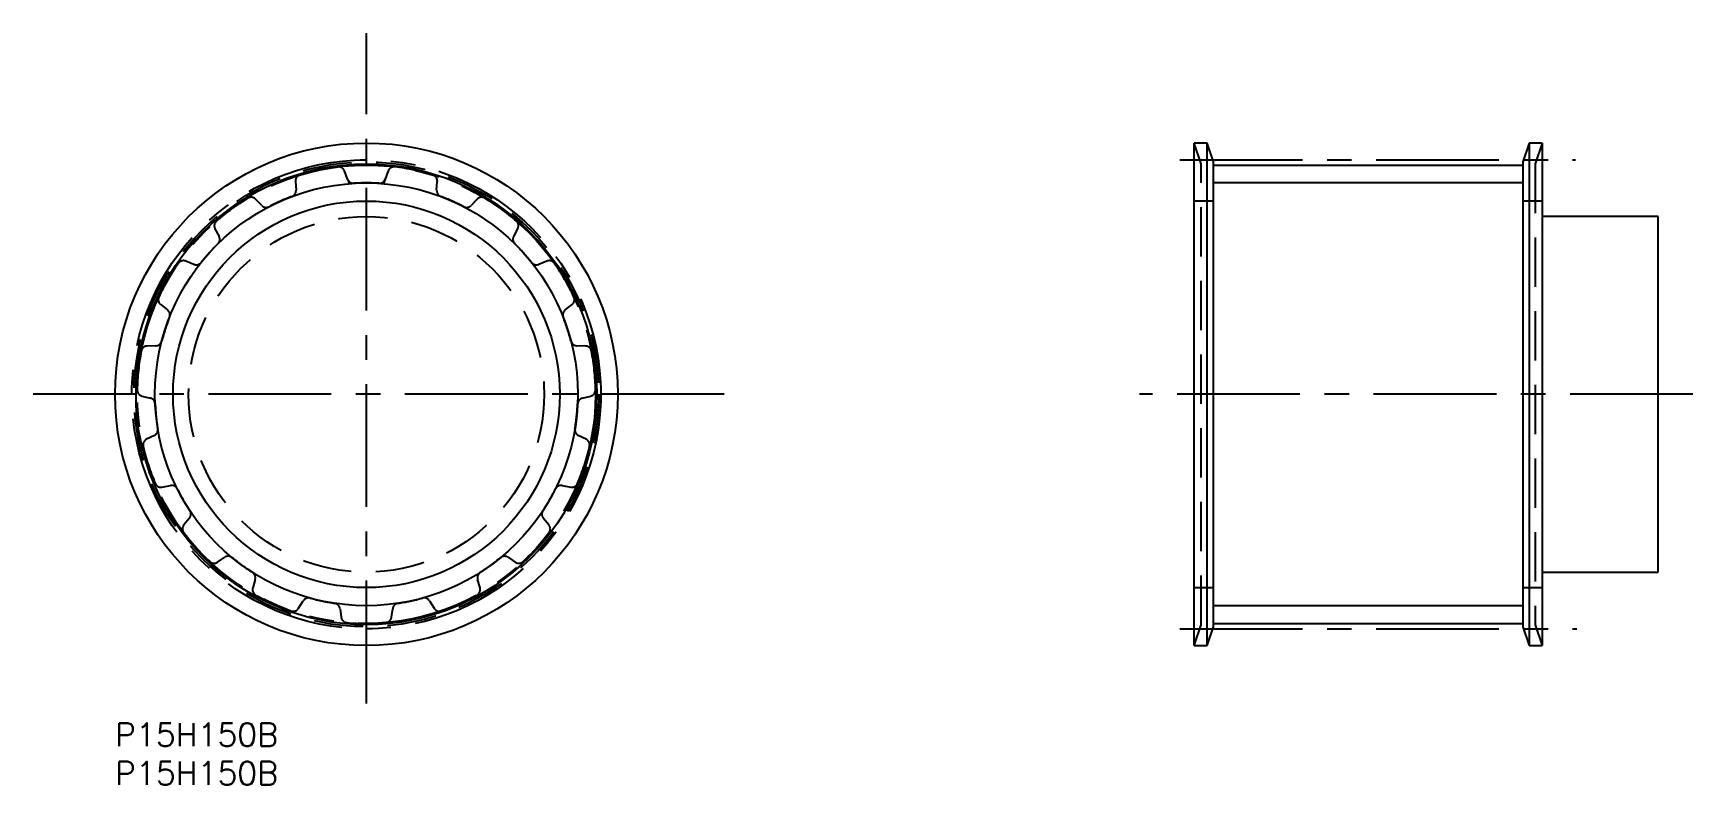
# Model space of a CAD drawing. Extents: x -11 to 204, y -8 to 89.
import ezdxf

# ---------------------------------------------------------------- set-up
doc = ezdxf.new("R2010")
doc.units = 0
doc.header["$LTSCALE"] = 0.5
for name, pattern in [('CENTER', [50.8, 31.75, -6.35, 6.35, -6.35]), ('DASHED', [19.05, 12.7, -6.35]), ('PHANTOM', [63.5, 31.75, -6.35, 6.35, -6.35, 6.35, -6.35])]:
    doc.linetypes.add(name, pattern=pattern)
for name, color, linetype in [('MSM_CENTER', 1, 'CENTER'), ('MSM_CONTINUOUS', 7, 'CONTINUOUS'), ('MSM_DASHED', 4, 'DASHED'), ('MSM_IMAGINARY', 6, 'PHANTOM'), ('MSM_NARROW', 5, 'CONTINUOUS'), ('MSM_PART_NUMBER', 7, 'CONTINUOUS')]:
    doc.layers.add(name, color=color, linetype=linetype)
doc.styles.get("Standard").update_dxf_attribs({"font": 'txt.shx', "height": 3, "bigfont": 'bigfont.shx'})

msp = doc.modelspace()

# ---------------------------------------------------------------- linework, layer by layer
at = {"layer": 'MSM_CENTER'}
for p, q in [((32.5, 2.53), (32.5, 89.21)), ((137.69, 72.82), (188.87, 72.82)), ((78.76, 42.5), (-10.59, 42.5)), ((204.03, 42.5), (132.49, 42.5)), ((137.69, 12.18), (189.02, 12.18))]:
    msp.add_line(p, q, dxfattribs=at)
msp.add_circle((32.5, 42.5), 30.32, dxfattribs=at)
at = {"layer": 'MSM_CONTINUOUS'}
for p, q in [((141.23, 75), (139.54, 75)), ((139.54, 10), (139.54, 75)), ((142.04, 72.55), (141.23, 75)), ((141.23, 10), (141.23, 75)), ((182.85, 75), (182.04, 72.55)), ((184.54, 75), (182.85, 75)), ((182.85, 75), (182.85, 10)), ((184.54, 75), (184.54, 10)), ((142.04, 12.45), (142.04, 72.55)), ((142.04, 72.14), (182.04, 72.14)), ((182.04, 72.55), (182.04, 12.45)), ((199.54, 65.5), (184.54, 65.5)), ((199.54, 19.5), (199.54, 65.5)), ((184.54, 19.5), (199.54, 19.5)), ((141.23, 10), (142.04, 12.45)), ((142.04, 12.87), (182.04, 12.87)), ((182.04, 12.45), (182.85, 10)), ((139.54, 10), (141.23, 10)), ((182.85, 10), (184.54, 10))]:
    msp.add_line(p, q, dxfattribs=at)
for radius in [32.5, 29.79, 25]:
    msp.add_circle((32.5, 42.5), radius, dxfattribs=at)
at = {"layer": 'MSM_DASHED'}
for p, q in [((140.44, 72.29), (139.54, 75)), ((184.54, 75), (183.64, 72.29)), ((30.07, 70.32), (29.68, 71.39)), ((35.32, 71.39), (34.93, 70.32)), ((140.44, 12.71), (140.44, 72.29)), ((183.64, 72.29), (183.64, 12.71)), ((23.33, 70.04), (23.41, 68.9)), ((41.59, 68.9), (41.67, 70.04)), ((18.96, 66.93), (18.18, 67.74)), ((46.82, 67.74), (46.04, 66.93)), ((142.04, 67.5), (139.54, 67.5)), ((184.54, 67.5), (182.04, 67.5)), ((12.92, 63.92), (13.45, 62.92)), ((51.55, 62.92), (52.08, 63.92)), ((10.2, 59.31), (9.15, 59.73)), ((55.85, 59.73), (54.8, 59.31)), ((5.9, 54.11), (6.79, 53.41)), ((58.21, 53.41), (59.1, 54.11)), ((5.29, 48.78), (4.16, 48.75)), ((60.84, 48.75), (59.71, 48.78)), ((3.48, 42.28), (4.58, 42.01)), ((60.42, 42.01), (61.52, 42.28)), ((5.09, 37.17), (4.07, 36.68)), ((60.93, 36.68), (59.91, 37.17)), ((6.07, 30.5), (7.19, 30.69)), ((57.81, 30.69), (58.93, 30.5)), ((9.62, 26.48), (8.89, 25.62)), ((56.11, 25.62), (55.38, 26.48)), ((13.24, 20.79), (14.18, 21.42)), ((50.82, 21.42), (51.76, 20.79)), ((18.11, 18.56), (17.8, 17.47)), ((47.2, 17.47), (46.89, 18.56)), ((139.54, 17.5), (142.04, 17.5)), ((182.04, 17.5), (184.54, 17.5)), ((23.74, 14.83), (24.34, 15.79)), ((40.66, 15.79), (41.26, 14.83)), ((29.09, 14.78), (29.25, 13.66)), ((35.75, 13.66), (35.91, 14.78)), ((139.54, 10), (140.44, 12.71)), ((183.64, 12.71), (184.54, 10))]:
    msp.add_line(p, q, dxfattribs=at)
for radius in [30.05, 23]:
    msp.add_circle((32.5, 42.5), radius, dxfattribs=at)
for centre, radius, start, end in [((24.12, 70.09), 0.8, 106.8863, 184), ((32.5, 42.5), 29.64, 97.1137, 106.8863), ((28.93, 71.11), 0.8, 20, 97.1137), ((36.07, 71.11), 0.8, 82.8863, 160), ((32.5, 42.5), 29.64, 73.1137, 82.8863), ((40.88, 70.09), 0.8, 356, 73.1137), ((22.61, 68.85), 0.8, 290.5788, 4), ((30.82, 70.59), 0.8, 200, 273.4212), ((32.5, 42.5), 27.34, 86.5788, 93.4212), ((34.18, 70.59), 0.8, 266.5788, 340), ((42.39, 68.85), 0.8, 176, 249.4212), ((32.5, 42.5), 29.64, 121.1137, 130.8863), ((17.6, 67.19), 0.8, 44, 121.1137), ((19.54, 67.48), 0.8, 224, 297.4212), ((32.5, 42.5), 27.34, 110.5788, 117.4212), ((32.5, 42.5), 27.34, 62.5788, 69.4212), ((45.46, 67.48), 0.8, 242.5788, 316), ((47.4, 67.19), 0.8, 58.8863, 136), ((32.5, 42.5), 29.64, 49.1137, 58.8863), ((13.63, 64.3), 0.8, 130.8863, 208), ((51.37, 64.3), 0.8, 332, 49.1137), ((12.75, 62.55), 0.8, 314.5788, 28), ((52.25, 62.55), 0.8, 152, 225.4212), ((32.5, 42.5), 27.34, 134.5788, 141.4212), ((32.5, 42.5), 27.34, 38.5788, 45.4212), ((32.5, 42.5), 29.64, 145.1137, 154.8863), ((8.85, 58.99), 0.8, 68, 145.1137), ((10.5, 60.05), 0.8, 248, 321.4212), ((54.5, 60.05), 0.8, 218.5788, 292), ((56.15, 58.99), 0.8, 34.8863, 112), ((32.5, 42.5), 29.64, 25.1137, 34.8863), ((6.39, 54.74), 0.8, 154.8863, 232), ((58.61, 54.74), 0.8, 308, 25.1137), ((32.5, 42.5), 27.34, 158.5788, 165.4212), ((6.3, 52.78), 0.8, 338.5788, 52), ((58.7, 52.78), 0.8, 128, 201.4212), ((32.5, 42.5), 27.34, 14.5788, 21.4212), ((5.26, 49.58), 0.8, 272, 345.4212), ((59.74, 49.58), 0.8, 194.5788, 268), ((32.5, 42.5), 29.64, 169.1137, 178.8863), ((4.18, 47.95), 0.8, 92, 169.1137), ((60.82, 47.95), 0.8, 10.8863, 88), ((32.5, 42.5), 29.64, 1.1137, 10.8863), ((3.67, 43.06), 0.8, 178.8863, 256), ((61.33, 43.06), 0.8, 284, 1.1137), ((4.38, 41.23), 0.8, 2.5788, 76), ((32.5, 42.5), 27.34, 182.5788, 189.4212), ((32.5, 42.5), 27.34, 350.5788, 357.4212), ((60.62, 41.23), 0.8, 104, 177.4212), ((4.42, 35.96), 0.8, 116, 193.1137), ((4.73, 37.89), 0.8, 296, 9.4212), ((60.27, 37.89), 0.8, 170.5788, 244), ((60.58, 35.96), 0.8, 346.8863, 64), ((32.5, 42.5), 29.64, 193.1137, 202.8863), ((32.5, 42.5), 29.64, 337.1137, 346.8863), ((5.93, 31.29), 0.8, 202.8863, 280), ((7.33, 29.91), 0.8, 26.5788, 100), ((32.5, 42.5), 27.34, 206.5788, 213.4212), ((32.5, 42.5), 27.34, 326.5788, 333.4212), ((57.67, 29.91), 0.8, 80, 153.4212), ((59.07, 31.29), 0.8, 260, 337.1137), ((9.01, 27), 0.8, 320, 33.4212), ((55.99, 27), 0.8, 146.5788, 220), ((9.51, 25.1), 0.8, 140, 217.1137), ((32.5, 42.5), 29.64, 217.1137, 226.8863), ((32.5, 42.5), 29.64, 313.1137, 322.8863), ((55.49, 25.1), 0.8, 322.8863, 40), ((14.63, 20.76), 0.8, 50.5788, 124), ((50.37, 20.76), 0.8, 56, 129.4212), ((12.79, 21.45), 0.8, 226.8863, 304), ((32.5, 42.5), 27.34, 230.5788, 237.4212), ((17.35, 18.78), 0.8, 344, 57.4212), ((47.65, 18.78), 0.8, 122.5788, 196), ((32.5, 42.5), 27.34, 302.5788, 309.4212), ((52.21, 21.45), 0.8, 236, 313.1137), ((18.57, 17.25), 0.8, 164, 241.1137), ((46.43, 17.25), 0.8, 298.8863, 16), ((32.5, 42.5), 29.64, 241.1137, 250.8863), ((25.02, 15.37), 0.8, 74.5788, 148), ((32.5, 42.5), 27.34, 254.5788, 261.4212), ((28.3, 14.67), 0.8, 8, 81.4212), ((36.7, 14.67), 0.8, 98.5788, 172), ((32.5, 42.5), 27.34, 278.5788, 285.4212), ((39.98, 15.37), 0.8, 32, 105.4212), ((32.5, 42.5), 29.64, 289.1137, 298.8863), ((23.06, 15.25), 0.8, 250.8863, 328), ((30.04, 13.77), 0.8, 188, 265.1137), ((32.5, 42.5), 29.64, 265.1137, 274.8863), ((34.96, 13.77), 0.8, 274.8863, 352), ((41.94, 15.25), 0.8, 212, 289.1137)]:
    msp.add_arc(centre, radius, start, end, dxfattribs=at)
at = {"layer": 'MSM_IMAGINARY'}
msp.add_circle((32.5, 42.5), 29.64, dxfattribs=at)
at = {"layer": 'MSM_NARROW'}
for p, q in [((30.07, 70.32), (30.27, 69.75)), ((34.93, 70.32), (34.73, 69.75)), ((182.04, 69.85), (142.04, 69.85)), ((182.04, 15.15), (142.04, 15.15))]:
    msp.add_line(p, q, dxfattribs=at)
msp.add_circle((32.5, 42.5), 27.34, dxfattribs=at)

# ---------------------------------------------------------------- texts
at = {"layer": 'MSM_PART_NUMBER'}
for p in [(0, -3.01), (0, -8)]:
    msp.add_text('P15H150B', height=3, dxfattribs=at).set_placement(p)

doc.saveas('drawing.dxf')
